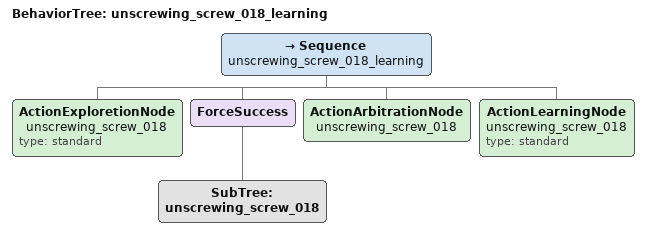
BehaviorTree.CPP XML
<?xml version="1.0"?>
<root BTCPP_format="4">
  <BehaviorTree ID="unscrewing_screw_018_learning">
    <Sequence name="unscrewing_screw_018_learning">

      <ActionExploretionNode name="unscrewing_screw_018" type="standard"/>
      <ForceSuccess>
        <SubTree ID='unscrewing_screw_018'/>
      </ForceSuccess>
      <ActionArbitrationNode name="unscrewing_screw_018"/>
      <ActionLearningNode    name="unscrewing_screw_018" type="standard"/>

    </Sequence>
  </BehaviorTree>
</root>
